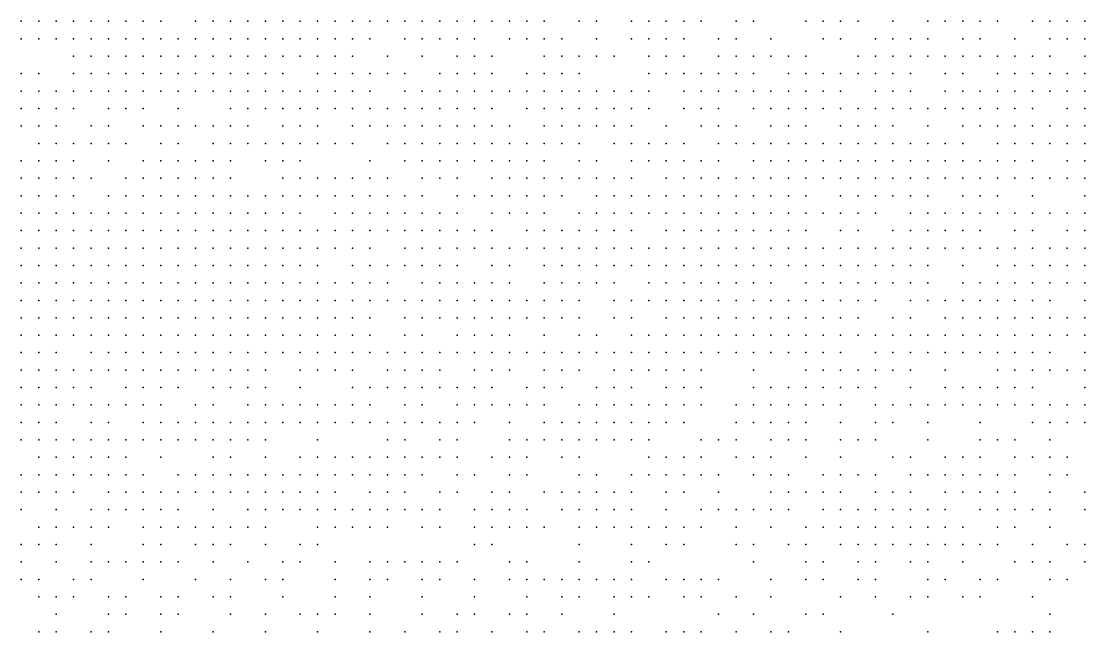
# Model space of a CAD drawing. Extents: x 429 to 793, y 817 to 1241.
# Drawn here: x 656.4 to 700.93, y 1108.61 to 1134.16 of the extents above; entities that cross this region are included whole.
import ezdxf

# ---------------------------------------------------------------- set-up
doc = ezdxf.new("R2010")
doc.units = 0

msp = doc.modelspace()

# ---------------------------------------------------------------- linework, layer by layer
for p in [(656.4, 1134.16, 249.693), (657.13, 1134.16, 249.468), (657.86, 1134.16, 249.151), (658.59, 1134.16, 249.018), (659.32, 1134.16, 248.885), (660.05, 1134.16, 248.654), (660.78, 1134.16, 248.618), (661.51, 1134.16, 248.387), (662.24, 1134.16, 248.12), (663.7, 1134.16, 247.855), (664.43, 1134.16, 247.59), (665.16, 1134.16, 247.325), (665.89, 1134.16, 247.235), (666.62, 1134.16, 246.95), (667.35, 1134.16, 246.665), (668.08, 1134.16, 246.488), (668.81, 1134.16, 246.32), (669.54, 1134.16, 245.948), (670.27, 1134.16, 245.775), (671, 1134.16, 245.553), (671.73, 1134.16, 245.23), (672.46, 1134.16, 245.048), (673.19, 1134.16, 244.865), (673.92, 1134.16, 244.457), (674.65, 1134.16, 244.32), (675.38, 1134.16, 244.07), (676.11, 1134.16, 243.82), (676.84, 1134.16, 243.69), (677.57, 1134.16, 243.46), (678.3, 1134.16, 243.23), (679.76, 1134.16, 242.515), (680.49, 1134.16, 242.253), (681.95, 1134.16, 241.99), (682.68, 1134.16, 241.693), (683.41, 1134.16, 241.458), (684.14, 1134.16, 241.052), (684.87, 1134.16, 240.52), (686.33, 1134.16, 240.027), (687.06, 1134.16, 239.64), (689.25, 1134.16, 238.873), (689.98, 1134.16, 238.581), (690.71, 1134.16, 238.289), (691.44, 1134.16, 238.042), (692.9, 1134.16, 237.387), (694.36, 1134.16, 236.475), (695.09, 1134.16, 236.117), (695.82, 1134.16, 235.76), (696.55, 1134.16, 235.333), (697.28, 1134.16, 235.372), (698.74, 1134.16, 234.278), (699.47, 1134.16, 233.943), (700.2, 1134.16, 233.586), (700.93, 1134.16, 233.095), (656.4, 1133.43, 249.447), (657.13, 1133.43, 249.222), (657.86, 1133.43, 248.997), (658.59, 1133.43, 248.823), (659.32, 1133.43, 248.69), (660.05, 1133.43, 248.459), (660.78, 1133.43, 248.423), (661.51, 1133.43, 248.192), (662.24, 1133.43, 247.905), (662.97, 1133.43, 247.722), (663.7, 1133.43, 247.557), (664.43, 1133.43, 247.391), (665.16, 1133.43, 247.226), (665.89, 1133.43, 247.06), (666.62, 1133.43, 246.775), (667.35, 1133.43, 246.49), (668.08, 1133.43, 246.288), (668.81, 1133.43, 246.12), (669.54, 1133.43, 245.747), (670.27, 1133.43, 245.575), (671, 1133.43, 245.402), (672.46, 1133.43, 244.913), (673.19, 1133.43, 244.595), (673.92, 1133.43, 244.277), (674.65, 1133.43, 244.14), (675.38, 1133.43, 243.89), (676.84, 1133.43, 243.5), (677.57, 1133.43, 243.27), (678.3, 1133.43, 243.04), (679.03, 1133.43, 242.777), (680.49, 1133.43, 241.956), (681.95, 1133.43, 241.703), (682.68, 1133.43, 241.411), (683.41, 1133.43, 241.178), (684.14, 1133.43, 240.646), (685.6, 1133.43, 240.133), (686.33, 1133.43, 239.747), (687.79, 1133.43, 239.201), (689.98, 1133.43, 238.066), (690.71, 1133.43, 237.774), (692.17, 1133.43, 237.19), (692.9, 1133.43, 236.702), (693.63, 1133.43, 236.833), (694.36, 1133.43, 236.063), (695.82, 1133.43, 235.423), (696.55, 1133.43, 234.997), (698.01, 1133.43, 234.012), (699.47, 1133.43, 233.677), (700.2, 1133.43, 233.319), (700.93, 1133.43, 232.962), (658.59, 1132.7, 248.628), (659.32, 1132.7, 248.495), (660.05, 1132.7, 248.264), (660.78, 1132.7, 248.228), (661.51, 1132.7, 247.95), (662.24, 1132.7, 247.69), (662.97, 1132.7, 247.408), (663.7, 1132.7, 247.324), (664.43, 1132.7, 247.159), (665.16, 1132.7, 246.993), (665.89, 1132.7, 246.827), (666.62, 1132.7, 246.542), (667.35, 1132.7, 246.258), (668.08, 1132.7, 245.973), (668.81, 1132.7, 245.92), (669.54, 1132.7, 245.63), (670.27, 1132.7, 245.34), (671.73, 1132.7, 244.995), (673.19, 1132.7, 244.36), (674.65, 1132.7, 243.96), (675.38, 1132.7, 243.73), (676.11, 1132.7, 243.35), (678.3, 1132.7, 242.74), (679.03, 1132.7, 242.39), (679.76, 1132.7, 242.065), (680.49, 1132.7, 241.669), (681.22, 1132.7, 241.417), (682.68, 1132.7, 241.124), (683.41, 1132.7, 240.832), (684.14, 1132.7, 240.366), (685.6, 1132.7, 239.853), (686.33, 1132.7, 239.633), (687.06, 1132.7, 239.305), (687.79, 1132.7, 238.977), (688.52, 1132.7, 238.65), (689.25, 1132.7, 238.358), (691.44, 1132.7, 237.136), (692.17, 1132.7, 236.803), (692.9, 1132.7, 236.483), (693.63, 1132.7, 236.214), (694.36, 1132.7, 235.726), (695.09, 1132.7, 235.575), (695.82, 1132.7, 235.087), (696.55, 1132.7, 234.57), (697.28, 1132.7, 234.347), (698.01, 1132.7, 233.745), (698.74, 1132.7, 233.41), (699.47, 1132.7, 233.052), (700.93, 1132.7, 232.695), (656.4, 1131.97, 248.975), (657.13, 1131.97, 248.75), (658.59, 1131.97, 248.525), (659.32, 1131.97, 248.3), (660.05, 1131.97, 248.04), (660.78, 1131.97, 247.78), (661.51, 1131.97, 247.735), (662.24, 1131.97, 247.475), (662.97, 1131.97, 247.193), (663.7, 1131.97, 246.91), (664.43, 1131.97, 246.926), (665.16, 1131.97, 246.595), (665.89, 1131.97, 246.31), (666.62, 1131.97, 246.025), (667.35, 1131.97, 245.909), (668.81, 1131.97, 245.667), (669.54, 1131.97, 245.407), (670.27, 1131.97, 245.16), (671, 1131.97, 245.05), (671.73, 1131.97, 244.76), (672.46, 1131.97, 244.56), (673.92, 1131.97, 243.933), (674.65, 1131.97, 243.693), (675.38, 1131.97, 243.438), (676.11, 1131.97, 243.05), (677.57, 1131.97, 242.895), (678.3, 1131.97, 242.44), (679.03, 1131.97, 242.09), (679.76, 1131.97, 241.922), (682.68, 1131.97, 240.838), (683.41, 1131.97, 240.545), (684.14, 1131.97, 240.253), (684.87, 1131.97, 239.96), (685.6, 1131.97, 239.44), (686.33, 1131.97, 239.35), (687.06, 1131.97, 238.83), (688.52, 1131.97, 238.22), (689.25, 1131.97, 237.762), (689.98, 1131.97, 237.733), (690.71, 1131.97, 237.275), (691.44, 1131.97, 236.749), (692.17, 1131.97, 236.417), (692.9, 1131.97, 236.097), (693.63, 1131.97, 235.777), (695.09, 1131.97, 235.238), (695.82, 1131.97, 234.66), (697.28, 1131.97, 234.08), (698.01, 1131.97, 233.538), (698.74, 1131.97, 233.06), (699.47, 1131.97, 232.997), (700.2, 1131.97, 232.583), (700.93, 1131.97, 232.007), (656.4, 1131.24, 248.661), (657.13, 1131.24, 248.635), (657.86, 1131.24, 248.352), (658.59, 1131.24, 248.027), (659.32, 1131.24, 247.938), (660.05, 1131.24, 247.833), (660.78, 1131.24, 247.471), (661.51, 1131.24, 247.52), (662.24, 1131.24, 247.26), (662.97, 1131.24, 246.977), (663.7, 1131.24, 246.695), (664.43, 1131.24, 246.528), (665.16, 1131.24, 246.363), (665.89, 1131.24, 246.077), (666.62, 1131.24, 245.898), (667.35, 1131.24, 245.656), (668.08, 1131.24, 245.413), (668.81, 1131.24, 245.153), (669.54, 1131.24, 244.893), (670.27, 1131.24, 244.84), (671, 1131.24, 244.44), (672.46, 1131.24, 244.056), (673.19, 1131.24, 243.907), (673.92, 1131.24, 243.667), (674.65, 1131.24, 243.427), (675.38, 1131.24, 243.172), (676.11, 1131.24, 242.917), (676.84, 1131.24, 242.595), (677.57, 1131.24, 242.14), (678.3, 1131.24, 242.115), (679.03, 1131.24, 241.887), (679.76, 1131.24, 241.635), (680.49, 1131.24, 241.383), (681.22, 1131.24, 241.13), (681.95, 1131.24, 240.708), (682.68, 1131.24, 240.287), (684.14, 1131.24, 239.799), (684.87, 1131.24, 239.507), (685.6, 1131.24, 239.197), (686.33, 1131.24, 238.92), (687.06, 1131.24, 238.4), (687.79, 1131.24, 238.31), (688.52, 1131.24, 237.79), (689.25, 1131.24, 237.332), (689.98, 1131.24, 237.303), (690.71, 1131.24, 236.362), (692.17, 1131.24, 236.03), (692.9, 1131.24, 235.71), (693.63, 1131.24, 235.39), (695.09, 1131.24, 234.343), (695.82, 1131.24, 234.272), (696.55, 1131.24, 233.794), (697.28, 1131.24, 233.666), (698.01, 1131.24, 233.188), (698.74, 1131.24, 232.71), (699.47, 1131.24, 232.647), (700.2, 1131.24, 232.033), (700.93, 1131.24, 231.733), (656.4, 1130.51, 248.404), (657.13, 1130.51, 248.378), (657.86, 1130.51, 247.991), (658.59, 1130.51, 247.753), (660.05, 1130.51, 247.576), (660.78, 1130.51, 247.109), (661.51, 1130.51, 247.003), (662.97, 1130.51, 246.603), (665.16, 1130.51, 246.13), (665.89, 1130.51, 245.888), (666.62, 1130.51, 245.645), (667.35, 1130.51, 245.402), (668.08, 1130.51, 245.16), (668.81, 1130.51, 244.9), (669.54, 1130.51, 244.64), (670.27, 1130.51, 244.38), (671, 1130.51, 244.48), (671.73, 1130.51, 244.088), (672.46, 1130.51, 243.659), (673.19, 1130.51, 243.64), (673.92, 1130.51, 243.4), (674.65, 1130.51, 243.16), (675.38, 1130.51, 242.905), (676.11, 1130.51, 242.65), (677.57, 1130.51, 241.727), (678.3, 1130.51, 241.666), (679.03, 1130.51, 241.192), (679.76, 1130.51, 241.171), (680.49, 1130.51, 240.697), (681.22, 1130.51, 240.677), (681.95, 1130.51, 240.255), (682.68, 1130.51, 239.865), (684.14, 1130.51, 239.346), (684.87, 1130.51, 239.053), (685.6, 1130.51, 238.743), (687.06, 1130.51, 237.67), (687.79, 1130.51, 237.88), (688.52, 1130.51, 237.36), (689.25, 1130.51, 237.027), (689.98, 1130.51, 236.695), (690.71, 1130.51, 236.112), (691.44, 1130.51, 235.57), (692.17, 1130.51, 235.587), (692.9, 1130.51, 235.143), (693.63, 1130.51, 234.7), (694.36, 1130.51, 234.623), (695.09, 1130.51, 233.937), (695.82, 1130.51, 233.644), (696.55, 1130.51, 233.352), (697.28, 1130.51, 233.316), (698.01, 1130.51, 232.838), (698.74, 1130.51, 232.297), (700.2, 1130.51, 231.76), (700.93, 1130.51, 231.46), (656.4, 1129.78, 248.192), (657.13, 1129.78, 247.955), (657.86, 1129.78, 247.717), (659.32, 1129.78, 247.423), (660.05, 1129.78, 247.214), (661.51, 1129.78, 246.747), (662.24, 1129.78, 246.675), (662.97, 1129.78, 246.346), (663.7, 1129.78, 246.274), (664.43, 1129.78, 245.785), (665.16, 1129.78, 245.497), (665.89, 1129.78, 245.67), (667.35, 1129.78, 245.04), (668.08, 1129.78, 244.87), (668.81, 1129.78, 244.512), (670.27, 1129.78, 244.075), (671, 1129.78, 243.77), (671.73, 1129.78, 243.698), (672.46, 1129.78, 243.276), (673.19, 1129.78, 243.237), (673.92, 1129.78, 242.815), (674.65, 1129.78, 242.777), (675.38, 1129.78, 242.445), (676.11, 1129.78, 242.088), (676.84, 1129.78, 242.004), (678.3, 1129.78, 241.031), (679.03, 1129.78, 240.748), (679.76, 1129.78, 240.718), (680.49, 1129.78, 240.244), (681.22, 1129.78, 240.223), (681.95, 1129.78, 239.802), (683.41, 1129.78, 238.893), (684.87, 1129.78, 238.6), (685.6, 1129.78, 238.29), (686.33, 1129.78, 237.98), (687.79, 1129.78, 236.85), (688.52, 1129.78, 236.818), (689.25, 1129.78, 236.276), (690.71, 1129.78, 235.652), (691.44, 1129.78, 235.11), (692.17, 1129.78, 235.127), (692.9, 1129.78, 234.683), (694.36, 1129.78, 234.217), (695.82, 1129.78, 233.237), (696.55, 1129.78, 232.945), (697.28, 1129.78, 232.652), (698.01, 1129.78, 232.36), (698.74, 1129.78, 231.747), (699.47, 1129.78, 231.552), (700.2, 1129.78, 230.939), (700.93, 1129.78, 230.743), (657.13, 1129.05, 247.588), (657.86, 1129.05, 247.534), (658.59, 1129.05, 247.48), (659.32, 1129.05, 247.15), (660.05, 1129.05, 246.82), (660.78, 1129.05, 246.852), (662.24, 1129.05, 246.418), (662.97, 1129.05, 245.962), (664.43, 1129.05, 245.613), (665.16, 1129.05, 245.325), (665.89, 1129.05, 245.037), (666.62, 1129.05, 244.75), (667.35, 1129.05, 244.58), (668.08, 1129.05, 244.546), (668.81, 1129.05, 244.222), (669.54, 1129.05, 244.188), (670.27, 1129.05, 243.725), (671.73, 1129.05, 243.155), (672.46, 1129.05, 242.89), (673.19, 1129.05, 242.854), (673.92, 1129.05, 242.393), (674.65, 1129.05, 242.036), (675.38, 1129.05, 242.062), (676.11, 1129.05, 241.868), (676.84, 1129.05, 241.591), (677.57, 1129.05, 241.313), (678.3, 1129.05, 240.617), (679.03, 1129.05, 240.335), (679.76, 1129.05, 240.052), (681.22, 1129.05, 239.77), (681.95, 1129.05, 239.478), (682.68, 1129.05, 239.193), (683.41, 1129.05, 238.617), (684.14, 1129.05, 238.057), (685.6, 1129.05, 237.643), (686.33, 1129.05, 237.165), (687.06, 1129.05, 237.135), (687.79, 1129.05, 236.34), (688.52, 1129.05, 236.045), (689.25, 1129.05, 235.75), (689.98, 1129.05, 235.734), (690.71, 1129.05, 235.192), (691.44, 1129.05, 234.65), (692.17, 1129.05, 234.667), (692.9, 1129.05, 234.09), (693.63, 1129.05, 233.81), (694.36, 1129.05, 233.53), (695.09, 1129.05, 233.083), (695.82, 1129.05, 232.637), (697.28, 1129.05, 232.162), (698.01, 1129.05, 231.453), (698.74, 1129.05, 231.181), (699.47, 1129.05, 230.908), (700.2, 1129.05, 230.522), (700.93, 1129.05, 230.327), (656.4, 1128.32, 247.642), (657.13, 1128.32, 247.248), (657.86, 1128.32, 247.194), (658.59, 1128.32, 247.14), (660.05, 1128.32, 246.815), (661.51, 1128.32, 246.228), (662.24, 1128.32, 246.14), (662.97, 1128.32, 245.79), (663.7, 1128.32, 245.44), (664.43, 1128.32, 245.152), (665.16, 1128.32, 244.865), (666.62, 1128.32, 244.577), (667.35, 1128.32, 244.29), (668.08, 1128.32, 244.256), (671, 1128.32, 243.42), (672.46, 1128.32, 242.54), (673.19, 1128.32, 242.432), (673.92, 1128.32, 242.01), (674.65, 1128.32, 241.732), (675.38, 1128.32, 241.469), (676.11, 1128.32, 241.177), (676.84, 1128.32, 240.927), (677.57, 1128.32, 240.9), (678.3, 1128.32, 240.037), (679.76, 1128.32, 239.56), (680.49, 1128.32, 239.26), (681.95, 1128.32, 238.943), (682.68, 1128.32, 238.09), (683.41, 1128.32, 238.073), (684.14, 1128.32, 237.513), (684.87, 1128.32, 237.578), (685.6, 1128.32, 237.1), (687.06, 1128.32, 236.625), (687.79, 1128.32, 235.83), (688.52, 1128.32, 235.535), (689.25, 1128.32, 235.24), (689.98, 1128.32, 234.945), (690.71, 1128.32, 234.12), (691.44, 1128.32, 234.124), (692.17, 1128.32, 233.598), (692.9, 1128.32, 233.575), (693.63, 1128.32, 233.049), (694.36, 1128.32, 232.523), (695.09, 1128.32, 232.58), (695.82, 1128.32, 231.963), (696.55, 1128.32, 231.708), (697.28, 1128.32, 231), (698.01, 1128.32, 230.728), (698.74, 1128.32, 230.455), (700.2, 1128.32, 230.182), (700.93, 1128.32, 229.231), (656.4, 1127.59, 247.293), (657.13, 1127.59, 246.854), (657.86, 1127.59, 246.8), (658.59, 1127.59, 246.467), (659.32, 1127.59, 246.475), (660.78, 1127.59, 246.163), (661.51, 1127.59, 245.993), (662.24, 1127.59, 245.73), (662.97, 1127.59, 245.467), (663.7, 1127.59, 244.935), (664.43, 1127.59, 245.17), (665.16, 1127.59, 244.63), (667.35, 1127.59, 243.782), (668.08, 1127.59, 243.985), (668.81, 1127.59, 243.714), (669.54, 1127.59, 243.375), (670.27, 1127.59, 243.07), (671, 1127.59, 242.682), (671.73, 1127.59, 242.805), (673.19, 1127.59, 241.831), (673.92, 1127.59, 241.553), (674.65, 1127.59, 241.496), (676.11, 1127.59, 240.955), (676.84, 1127.59, 240.413), (677.57, 1127.59, 239.982), (678.3, 1127.59, 239.35), (679.03, 1127.59, 239.605), (679.76, 1127.59, 239.05), (680.49, 1127.59, 238.75), (681.22, 1127.59, 238.432), (681.95, 1127.59, 238.115), (683.41, 1127.59, 237.53), (684.14, 1127.59, 236.97), (684.87, 1127.59, 237.035), (685.6, 1127.59, 236.402), (686.33, 1127.59, 236.115), (687.06, 1127.59, 235.27), (687.79, 1127.59, 235.353), (688.52, 1127.59, 234.877), (689.25, 1127.59, 234.4), (689.98, 1127.59, 234.392), (690.71, 1127.59, 233.59), (691.44, 1127.59, 233.33), (692.17, 1127.59, 233.07), (692.9, 1127.59, 232.28), (693.63, 1127.59, 232.546), (694.36, 1127.59, 232.077), (695.09, 1127.59, 231.765), (695.82, 1127.59, 231.51), (696.55, 1127.59, 231.134), (697.28, 1127.59, 230.517), (698.01, 1127.59, 229.694), (698.74, 1127.59, 230.177), (699.47, 1127.59, 229.711), (700.2, 1127.59, 229.037), (700.93, 1127.59, 228.794), (656.4, 1126.86, 246.99), (657.13, 1126.86, 246.725), (657.86, 1126.86, 246.46), (658.59, 1126.86, 246.143), (660.05, 1126.86, 246.153), (660.78, 1126.86, 245.5), (661.51, 1126.86, 245.495), (662.24, 1126.86, 245.232), (662.97, 1126.86, 244.97), (663.7, 1126.86, 244.7), (664.43, 1126.86, 244.665), (665.16, 1126.86, 244.36), (665.89, 1126.86, 244.184), (666.62, 1126.86, 243.92), (667.35, 1126.86, 243.634), (668.08, 1126.86, 243.274), (668.81, 1126.86, 242.766), (669.54, 1126.86, 242.698), (670.27, 1126.86, 242.63), (671, 1126.86, 242.242), (671.73, 1126.86, 241.854), (672.46, 1126.86, 241.906), (673.19, 1126.86, 241.097), (674.65, 1126.86, 240.797), (675.38, 1126.86, 240.497), (676.11, 1126.86, 239.954), (676.84, 1126.86, 239.927), (677.57, 1126.86, 239.495), (678.3, 1126.86, 239.55), (679.03, 1126.86, 238.54), (680.49, 1126.86, 238.24), (681.22, 1126.86, 237.923), (681.95, 1126.86, 237.605), (682.68, 1126.86, 237.288), (683.41, 1126.86, 236.393), (684.14, 1126.86, 236.406), (684.87, 1126.86, 236.121), (685.6, 1126.86, 235.838), (686.33, 1126.86, 235.274), (687.06, 1126.86, 234.71), (687.79, 1126.86, 234.793), (688.52, 1126.86, 234.317), (689.25, 1126.86, 233.332), (690.71, 1126.86, 233.06), (691.44, 1126.86, 232.8), (692.17, 1126.86, 232.54), (692.9, 1126.86, 231.729), (693.63, 1126.86, 231.497), (694.36, 1126.86, 231.402), (695.82, 1126.86, 230.651), (696.55, 1126.86, 230.033), (697.28, 1126.86, 229.622), (698.74, 1126.86, 229.512), (700.93, 1126.86, 228.358), (656.4, 1126.13, 246.505), (657.13, 1126.13, 246.482), (657.86, 1126.13, 246.097), (658.59, 1126.13, 245.98), (659.32, 1126.13, 245.827), (660.05, 1126.13, 245.51), (660.78, 1126.13, 245.173), (661.51, 1126.13, 244.837), (662.24, 1126.13, 244.997), (662.97, 1126.13, 244.465), (663.7, 1126.13, 244.43), (664.43, 1126.13, 244.342), (665.16, 1126.13, 244.078), (665.89, 1126.13, 243.814), (666.62, 1126.13, 243.55), (667.35, 1126.13, 243.264), (668.08, 1126.13, 242.978), (669.54, 1126.13, 242.258), (670.27, 1126.13, 242.19), (671, 1126.13, 241.802), (671.73, 1126.13, 241.652), (672.46, 1126.13, 240.917), (673.19, 1126.13, 240.64), (673.92, 1126.13, 240.34), (674.65, 1126.13, 240.04), (676.11, 1126.13, 239.74), (676.84, 1126.13, 239.44), (677.57, 1126.13, 239.14), (678.3, 1126.13, 238.842), (679.76, 1126.13, 238.244), (680.49, 1126.13, 237.143), (681.22, 1126.13, 237.227), (681.95, 1126.13, 236.72), (682.68, 1126.13, 236.124), (683.41, 1126.13, 235.817), (684.14, 1126.13, 235.544), (684.87, 1126.13, 235.272), (685.6, 1126.13, 234.422), (686.33, 1126.13, 234.714), (687.06, 1126.13, 234.15), (687.79, 1126.13, 234.233), (688.52, 1126.13, 233.605), (689.25, 1126.13, 233.054), (689.98, 1126.13, 232.5), (690.71, 1126.13, 232.047), (691.44, 1126.13, 232.153), (692.17, 1126.13, 231.206), (693.63, 1126.13, 230.973), (694.36, 1126.13, 230.748), (695.09, 1126.13, 230), (695.82, 1126.13, 229.775), (696.55, 1126.13, 229.55), (697.28, 1126.13, 229.312), (698.01, 1126.13, 228.842), (698.74, 1126.13, 228.254), (699.47, 1126.13, 228.133), (700.2, 1126.13, 227.753), (700.93, 1126.13, 227.372), (656.4, 1125.4, 246.323), (657.13, 1125.4, 246.028), (657.86, 1125.4, 245.733), (658.59, 1125.4, 245.643), (659.32, 1125.4, 245.49), (660.05, 1125.4, 245.01), (660.78, 1125.4, 244.755), (661.51, 1125.4, 244.378), (662.24, 1125.4, 244.5), (662.97, 1125.4, 244.236), (663.7, 1125.4, 243.972), (664.43, 1125.4, 243.84), (665.16, 1125.4, 243.444), (665.89, 1125.4, 243.18), (666.62, 1125.4, 242.894), (667.35, 1125.4, 242.608), (668.08, 1125.4, 242.322), (668.81, 1125.4, 241.666), (669.54, 1125.4, 241.75), (670.27, 1125.4, 241.18), (671, 1125.4, 241.473), (671.73, 1125.4, 241.195), (672.46, 1125.4, 240.63), (673.19, 1125.4, 240.06), (673.92, 1125.4, 240.168), (674.65, 1125.4, 239.696), (675.38, 1125.4, 239.159), (676.11, 1125.4, 238.857), (677.57, 1125.4, 238.552), (678.3, 1125.4, 237.658), (679.03, 1125.4, 237.654), (679.76, 1125.4, 237.06), (680.49, 1125.4, 236.553), (681.22, 1125.4, 236.637), (681.95, 1125.4, 235.548), (683.41, 1125.4, 235.24), (684.14, 1125.4, 234.967), (684.87, 1125.4, 234.695), (685.6, 1125.4, 233.815), (686.33, 1125.4, 233.56), (687.06, 1125.4, 233.31), (687.79, 1125.4, 233.042), (688.52, 1125.4, 232.488), (689.25, 1125.4, 232.494), (690.71, 1125.4, 231.593), (691.44, 1125.4, 230.915), (692.9, 1125.4, 230.45), (693.63, 1125.4, 230.225), (694.36, 1125.4, 229.655), (695.09, 1125.4, 229.258), (695.82, 1125.4, 228.537), (696.55, 1125.4, 229.043), (698.01, 1125.4, 228.122), (698.74, 1125.4, 227.787), (700.2, 1125.4, 227.286), (700.93, 1125.4, 226.775), (656.4, 1124.67, 245.96), (657.13, 1124.67, 245.665), (657.86, 1124.67, 245.37), (658.59, 1124.67, 245.28), (659.32, 1124.67, 244.99), (660.05, 1124.67, 244.51), (660.78, 1124.67, 244.633), (661.51, 1124.67, 244.01), (662.24, 1124.67, 244.01), (662.97, 1124.67, 243.708), (663.7, 1124.67, 243.378), (664.43, 1124.67, 242.849), (665.16, 1124.67, 242.783), (665.89, 1124.67, 242.717), (666.62, 1124.67, 242.339), (667.35, 1124.67, 241.96), (668.08, 1124.67, 241.582), (668.81, 1124.67, 241.645), (669.54, 1124.67, 241.333), (670.27, 1124.67, 240.62), (671, 1124.67, 240.61), (672.46, 1124.67, 240.05), (673.19, 1124.67, 239.588), (673.92, 1124.67, 239.116), (674.65, 1124.67, 238.878), (675.38, 1124.67, 238.576), (676.11, 1124.67, 238.273), (676.84, 1124.67, 237.968), (677.57, 1124.67, 237.08), (678.3, 1124.67, 236.775), (679.03, 1124.67, 237.064), (679.76, 1124.67, 236.47), (680.49, 1124.67, 236.163), (681.22, 1124.67, 235.855), (681.95, 1124.67, 235.241), (682.68, 1124.67, 234.627), (683.41, 1124.67, 234.138), (684.14, 1124.67, 234.263), (684.87, 1124.67, 233.775), (685.6, 1124.67, 233.225), (686.33, 1124.67, 232.97), (687.06, 1124.67, 232.72), (687.79, 1124.67, 231.88), (688.52, 1124.67, 231.63), (689.25, 1124.67, 231.38), (689.98, 1124.67, 230.74), (690.71, 1124.67, 230.1), (691.44, 1124.67, 230.643), (692.17, 1124.67, 230.003), (692.9, 1124.67, 229.363), (693.63, 1124.67, 229.509), (694.36, 1124.67, 229.112), (695.09, 1124.67, 228.227), (695.82, 1124.67, 228.03), (696.55, 1124.67, 227.822), (697.28, 1124.67, 227.615), (698.01, 1124.67, 226.908), (698.74, 1124.67, 226.73), (699.47, 1124.67, 226.083), (700.2, 1124.67, 226.553), (700.93, 1124.67, 226.14), (656.4, 1123.94, 245.503), (657.13, 1123.94, 245.013), (657.86, 1123.94, 244.924), (658.59, 1123.94, 244.917), (659.32, 1123.94, 244.5), (660.05, 1123.94, 244.01), (660.78, 1123.94, 244.132), (661.51, 1123.94, 243.52), (662.24, 1123.94, 243.52), (662.97, 1123.94, 243.217), (663.7, 1123.94, 242.915), (664.43, 1123.94, 242.387), (665.16, 1123.94, 242.321), (665.89, 1123.94, 242.255), (666.62, 1123.94, 241.877), (667.35, 1123.94, 241.54), (668.08, 1123.94, 240.81), (668.81, 1123.94, 240.497), (670.27, 1123.94, 240.202), (671, 1123.94, 239.908), (671.73, 1123.94, 239.612), (672.46, 1123.94, 238.9), (673.19, 1123.94, 239.008), (673.92, 1123.94, 238.295), (674.65, 1123.94, 237.992), (676.11, 1123.94, 237.69), (676.84, 1123.94, 237.385), (678.3, 1123.94, 236.153), (679.03, 1123.94, 235.853), (679.76, 1123.94, 235.548), (680.49, 1123.94, 235.242), (681.22, 1123.94, 234.628), (681.95, 1123.94, 234.627), (682.68, 1123.94, 234.013), (683.41, 1123.94, 233.525), (684.14, 1123.94, 233.65), (684.87, 1123.94, 232.635), (685.6, 1123.94, 232.38), (686.33, 1123.94, 231.9), (687.06, 1123.94, 231.42), (687.79, 1123.94, 230.423), (688.52, 1123.94, 231.013), (689.25, 1123.94, 230.2), (689.98, 1123.94, 230.003), (690.71, 1123.94, 229.805), (691.44, 1123.94, 229.46), (692.17, 1123.94, 228.82), (692.9, 1123.94, 228.622), (693.63, 1123.94, 228.17), (694.36, 1123.94, 227.59), (695.82, 1123.94, 227.52), (697.28, 1123.94, 226.615), (698.01, 1123.94, 226.438), (698.74, 1123.94, 225.79), (699.47, 1123.94, 225.613), (700.2, 1123.94, 225.435), (700.93, 1123.94, 225.257), (656.4, 1123.21, 245.08), (657.13, 1123.21, 244.523), (657.86, 1123.21, 244.501), (658.59, 1123.21, 244.055), (659.32, 1123.21, 244.033), (660.05, 1123.21, 243.398), (660.78, 1123.21, 243.52), (661.51, 1123.21, 243.03), (662.24, 1123.21, 243.03), (662.97, 1123.21, 242.728), (663.7, 1123.21, 241.935), (664.43, 1123.21, 241.632), (665.16, 1123.21, 241.858), (665.89, 1123.21, 241.33), (666.62, 1123.21, 241.414), (667.35, 1123.21, 240.705), (668.08, 1123.21, 240.393), (668.81, 1123.21, 240.08), (669.54, 1123.21, 239.785), (670.27, 1123.21, 239.378), (671, 1123.21, 239.49), (671.73, 1123.21, 239.195), (673.19, 1123.21, 238.284), (673.92, 1123.21, 237.675), (674.65, 1123.21, 237.059), (675.38, 1123.21, 237.067), (676.11, 1123.21, 236.552), (676.84, 1123.21, 236.145), (678.3, 1123.21, 235.537), (679.03, 1123.21, 235.237), (679.76, 1123.21, 234.932), (680.49, 1123.21, 234.01), (681.22, 1123.21, 233.705), (682.68, 1123.21, 233.4), (683.41, 1123.21, 232.24), (684.14, 1123.21, 232.287), (684.87, 1123.21, 231.707), (685.6, 1123.21, 231.127), (686.33, 1123.21, 231.273), (687.06, 1123.21, 230.645), (687.79, 1123.21, 229.833), (689.25, 1123.21, 229.213), (689.98, 1123.21, 229.413), (690.71, 1123.21, 228.42), (691.44, 1123.21, 228.432), (692.17, 1123.21, 228.267), (692.9, 1123.21, 227.548), (693.63, 1123.21, 227.66), (694.36, 1123.21, 227.08), (695.82, 1123.21, 226.322), (696.55, 1123.21, 226.145), (697.28, 1123.21, 225.492), (698.01, 1123.21, 225.872), (698.74, 1123.21, 225.102), (699.47, 1123.21, 225.173), (700.2, 1123.21, 224.514), (700.93, 1123.21, 224.347), (656.4, 1122.48, 244.435), (657.13, 1122.48, 244.1), (657.86, 1122.48, 244.078), (658.59, 1122.48, 243.768), (659.32, 1122.48, 243.316), (660.05, 1122.48, 243.437), (660.78, 1122.48, 242.949), (661.51, 1122.48, 242.663), (662.24, 1122.48, 242.54), (662.97, 1122.48, 242.188), (663.7, 1122.48, 241.836), (664.43, 1122.48, 241.484), (665.16, 1122.48, 241.132), (665.89, 1122.48, 240.71), (666.62, 1122.48, 240.553), (667.35, 1122.48, 239.932), (668.08, 1122.48, 239.775), (668.81, 1122.48, 239.617), (669.54, 1122.48, 239.267), (670.27, 1122.48, 238.565), (671, 1122.48, 238.677), (671.73, 1122.48, 237.653), (672.46, 1122.48, 237.351), (673.19, 1122.48, 237.048), (673.92, 1122.48, 237.052), (674.65, 1122.48, 236.436), (675.38, 1122.48, 236.443), (676.11, 1122.48, 235.52), (676.84, 1122.48, 235.22), (677.57, 1122.48, 234.92), (678.3, 1122.48, 234.62), (679.03, 1122.48, 234.073), (679.76, 1122.48, 233.527), (681.22, 1122.48, 232.965), (681.95, 1122.48, 232.733), (682.68, 1122.48, 231.842), (683.41, 1122.48, 231.617), (684.14, 1122.48, 230.725), (684.87, 1122.48, 231.08), (685.6, 1122.48, 229.964), (686.33, 1122.48, 230.277), (687.06, 1122.48, 229.489), (687.79, 1122.48, 228.953), (688.52, 1122.48, 229.013), (689.25, 1122.48, 228.617), (689.98, 1122.48, 228.22), (690.71, 1122.48, 227.878), (691.44, 1122.48, 227.16), (692.17, 1122.48, 226.995), (693.63, 1122.48, 226.83), (694.36, 1122.48, 225.733), (695.09, 1122.48, 226.117), (695.82, 1122.48, 225.942), (696.55, 1122.48, 225.575), (697.28, 1122.48, 224.65), (698.01, 1122.48, 225.03), (698.74, 1122.48, 224.427), (699.47, 1122.48, 224.203), (700.93, 1122.48, 223.98), (656.4, 1121.75, 243.938), (657.13, 1121.75, 243.585), (657.86, 1121.75, 243.648), (658.59, 1121.75, 243.195), (659.32, 1121.75, 242.742), (660.05, 1121.75, 242.863), (660.78, 1121.75, 242.175), (661.51, 1121.75, 242.113), (662.24, 1121.75, 241.44), (662.97, 1121.75, 241.638), (663.7, 1121.75, 241.286), (664.43, 1121.75, 240.934), (665.16, 1121.75, 240.315), (665.89, 1121.75, 240.048), (666.62, 1121.75, 239.78), (667.35, 1121.75, 239.47), (668.08, 1121.75, 239.312), (668.81, 1121.75, 238.804), (669.54, 1121.75, 238.453), (670.27, 1121.75, 238.253), (671, 1121.75, 237.953), (672.46, 1121.75, 236.727), (673.19, 1121.75, 236.425), (673.92, 1121.75, 236.122), (674.65, 1121.75, 235.82), (675.38, 1121.75, 235.168), (676.11, 1121.75, 234.516), (676.84, 1121.75, 234.551), (677.57, 1121.75, 233.899), (678.3, 1121.75, 233.933), (679.03, 1121.75, 233.387), (679.76, 1121.75, 232.763), (681.22, 1121.75, 231.4), (681.95, 1121.75, 230.912), (683.41, 1121.75, 230.95), (684.14, 1121.75, 230.058), (684.87, 1121.75, 229.863), (685.6, 1121.75, 229.034), (686.33, 1121.75, 228.842), (687.06, 1121.75, 228.892), (687.79, 1121.75, 228.356), (688.52, 1121.75, 227.368), (689.25, 1121.75, 227.655), (689.98, 1121.75, 227.49), (690.71, 1121.75, 227.038), (691.44, 1121.75, 226.585), (692.9, 1121.75, 226.063), (693.63, 1121.75, 225.898), (695.09, 1121.75, 225.175), (695.82, 1121.75, 225), (696.55, 1121.75, 224.825), (697.28, 1121.75, 224.277), (698.01, 1121.75, 224.114), (698.74, 1121.75, 223.837), (699.47, 1121.75, 223.247), (700.2, 1121.75, 223.613), (700.93, 1121.75, 223.323), (656.4, 1121.02, 243.423), (657.13, 1121.02, 243.07), (657.86, 1121.02, 243.137), (658.59, 1121.02, 242.408), (659.32, 1121.02, 242.349), (660.05, 1121.02, 241.802), (660.78, 1121.02, 241.315), (661.51, 1121.02, 240.952), (662.24, 1121.02, 240.89), (662.97, 1121.02, 240.588), (663.7, 1121.02, 240.736), (664.43, 1121.02, 240.068), (665.16, 1121.02, 239.808), (665.89, 1121.02, 239.54), (666.62, 1121.02, 238.765), (667.35, 1121.02, 238.497), (668.08, 1121.02, 238.23), (668.81, 1121.02, 237.93), (669.54, 1121.02, 237.63), (670.27, 1121.02, 237.31), (671, 1121.02, 237.17), (672.46, 1121.02, 236.293), (673.19, 1121.02, 235.925), (674.65, 1121.02, 234.775), (675.38, 1121.02, 234.541), (676.11, 1121.02, 233.551), (676.84, 1121.02, 233.864), (678.3, 1121.02, 232.7), (679.76, 1121.02, 231.323), (680.49, 1121.02, 231.361), (681.95, 1121.02, 230.235), (682.68, 1121.02, 229.935), (683.41, 1121.02, 229.422), (684.14, 1121.02, 228.59), (684.87, 1121.02, 228.106), (685.6, 1121.02, 228.398), (686.33, 1121.02, 228.205), (687.06, 1121.02, 227.455), (687.79, 1121.02, 227.255), (688.52, 1121.02, 227.085), (689.25, 1121.02, 226.35), (689.98, 1121.02, 226.462), (690.71, 1121.02, 226.01), (691.44, 1121.02, 225.845), (692.17, 1121.02, 225.485), (692.9, 1121.02, 225.027), (693.63, 1121.02, 224.96), (694.36, 1121.02, 224.664), (695.09, 1121.02, 224.228), (695.82, 1121.02, 224.066), (696.55, 1121.02, 223.903), (697.28, 1121.02, 223.741), (698.01, 1121.02, 223.578), (698.74, 1121.02, 223.47), (699.47, 1121.02, 222.88), (700.2, 1121.02, 222.956), (700.93, 1121.02, 222.545), (656.4, 1120.29, 243.019), (657.13, 1120.29, 242.622), (657.86, 1120.29, 242.288), (659.32, 1120.29, 241.785), (660.05, 1120.29, 241.045), (660.78, 1120.29, 240.81), (661.51, 1120.29, 240.827), (662.24, 1120.29, 240.34), (662.97, 1120.29, 240.08), (663.7, 1120.29, 239.82), (664.43, 1120.29, 239.56), (665.16, 1120.29, 239.3), (665.89, 1120.29, 238.898), (666.62, 1120.29, 238.094), (667.35, 1120.29, 237.76), (668.08, 1120.29, 236.96), (668.81, 1120.29, 236.95), (669.54, 1120.29, 236.81), (670.27, 1120.29, 236.17), (671, 1120.29, 236.03), (671.73, 1120.29, 235.293), (672.46, 1120.29, 234.902), (673.19, 1120.29, 234.577), (673.92, 1120.29, 234.253), (674.65, 1120.29, 233.496), (675.38, 1120.29, 233.262), (676.11, 1120.29, 233.028), (676.84, 1120.29, 232.087), (677.57, 1120.29, 231.863), (678.3, 1120.29, 231.643), (679.03, 1120.29, 231.284), (679.76, 1120.29, 230.646), (680.49, 1120.29, 229.37), (681.22, 1120.29, 230.047), (681.95, 1120.29, 229.175), (682.68, 1120.29, 228.98), (683.41, 1120.29, 228.51), (684.14, 1120.29, 228.04), (684.87, 1120.29, 227.556), (685.6, 1120.29, 227.622), (686.33, 1120.29, 226.89), (687.06, 1120.29, 226.69), (687.79, 1120.29, 226.212), (688.52, 1120.29, 225.78), (689.25, 1120.29, 225.607), (689.98, 1120.29, 225.435), (690.71, 1120.29, 225.265), (692.17, 1120.29, 224.637), (692.9, 1120.29, 224.18), (693.63, 1120.29, 224.274), (694.36, 1120.29, 223.963), (695.09, 1120.29, 223.747), (695.82, 1120.29, 223.53), (696.55, 1120.29, 223.367), (697.28, 1120.29, 222.977), (698.01, 1120.29, 222.679), (698.74, 1120.29, 222.527), (699.47, 1120.29, 222.323), (700.93, 1120.29, 222.1), (656.4, 1119.56, 241.96), (657.13, 1119.56, 241.733), (657.86, 1119.56, 241.62), (658.59, 1119.56, 241.507), (659.32, 1119.56, 241.28), (660.05, 1119.56, 240.805), (660.78, 1119.56, 240.33), (661.51, 1119.56, 240.335), (662.24, 1119.56, 239.86), (662.97, 1119.56, 239.363), (663.7, 1119.56, 238.973), (664.43, 1119.56, 238.36), (665.16, 1119.56, 237.958), (665.89, 1119.56, 238.026), (666.62, 1119.56, 236.82), (668.08, 1119.56, 236.49), (668.81, 1119.56, 236.16), (669.54, 1119.56, 235.83), (670.27, 1119.56, 235.03), (671.73, 1119.56, 234.38), (672.46, 1119.56, 234.036), (673.19, 1119.56, 233.195), (673.92, 1119.56, 232.822), (675.38, 1119.56, 232.075), (676.11, 1119.56, 231.391), (676.84, 1119.56, 231.167), (678.3, 1119.56, 230.03), (679.03, 1119.56, 229.81), (679.76, 1119.56, 229.065), (681.22, 1119.56, 228.632), (681.95, 1119.56, 227.895), (682.68, 1119.56, 227.148), (683.41, 1119.56, 227.49), (684.14, 1119.56, 227.005), (684.87, 1119.56, 226.52), (687.06, 1119.56, 225.642), (689.25, 1119.56, 224.275), (689.98, 1119.56, 224.86), (690.71, 1119.56, 223.886), (691.44, 1119.56, 223.578), (692.17, 1119.56, 223.962), (692.9, 1119.56, 223.797), (693.63, 1119.56, 223.647), (695.09, 1119.56, 222.797), (697.28, 1119.56, 222.478), (698.01, 1119.56, 222.326), (698.74, 1119.56, 222.173), (699.47, 1119.56, 221.97), (700.2, 1119.56, 221.767), (700.93, 1119.56, 221.21), (656.4, 1118.83, 241.435), (657.13, 1118.83, 241.523), (657.86, 1118.83, 241.085), (658.59, 1118.83, 240.648), (659.32, 1118.83, 240.292), (660.78, 1118.83, 239.61), (661.51, 1118.83, 239.38), (662.24, 1118.83, 238.883), (662.97, 1118.83, 238.387), (664.43, 1118.83, 237.89), (665.16, 1118.83, 237.377), (665.89, 1118.83, 236.863), (666.62, 1118.83, 236.35), (668.08, 1118.83, 235.21), (670.27, 1118.83, 233.736), (671, 1118.83, 233.654), (671.73, 1118.83, 232.966), (672.46, 1118.83, 232.813), (673.19, 1118.83, 232.125), (673.92, 1118.83, 231.913), (674.65, 1118.83, 230.918), (675.38, 1118.83, 230.388), (676.11, 1118.83, 230.694), (677.57, 1118.83, 229.944), (678.3, 1118.83, 229.418), (679.03, 1118.83, 228.76), (680.49, 1118.83, 227.817), (681.22, 1118.83, 227.334), (681.95, 1118.83, 227.36), (683.41, 1118.83, 226.38), (684.14, 1118.83, 226.173), (684.87, 1118.83, 225.965), (687.06, 1118.83, 224.785), (687.79, 1118.83, 224.62), (688.52, 1118.83, 224.155), (689.25, 1118.83, 223.525), (689.98, 1118.83, 223.788), (690.71, 1118.83, 223.36), (691.44, 1118.83, 223.195), (692.17, 1118.83, 223.03), (693.63, 1118.83, 222.73), (695.09, 1118.83, 222.43), (695.82, 1118.83, 222.277), (696.55, 1118.83, 222.125), (697.28, 1118.83, 222.023), (698.01, 1118.83, 221.473), (698.74, 1118.83, 221.559), (700.93, 1118.83, 220.877), (656.4, 1118.1, 240.91), (657.13, 1118.1, 240.858), (657.86, 1118.1, 240.57), (658.59, 1118.1, 239.695), (659.32, 1118.1, 239.758), (660.05, 1118.1, 239.305), (660.78, 1118.1, 239.12), (661.51, 1118.1, 238.4), (662.24, 1118.1, 238.272), (663.7, 1118.1, 237.407), (664.43, 1118.1, 236.737), (665.89, 1118.1, 236.082), (666.62, 1118.1, 235.49), (667.35, 1118.1, 235.11), (668.08, 1118.1, 234.588), (668.81, 1118.1, 234.304), (669.54, 1118.1, 233.231), (670.27, 1118.1, 232.947), (671, 1118.1, 232.158), (672.46, 1118.1, 231.59), (673.19, 1118.1, 231.162), (674.65, 1118.1, 230.306), (675.38, 1118.1, 229.878), (676.11, 1118.1, 228.93), (676.84, 1118.1, 228.895), (677.57, 1118.1, 227.82), (678.3, 1118.1, 228.34), (679.76, 1118.1, 227.23), (680.49, 1118.1, 226.712), (681.22, 1118.1, 226.195), (681.95, 1118.1, 225.677), (682.68, 1118.1, 225.77), (683.41, 1118.1, 225.238), (684.14, 1118.1, 224.755), (684.87, 1118.1, 224.553), (686.33, 1118.1, 224.185), (687.06, 1118.1, 224.02), (687.79, 1118.1, 223.26), (688.52, 1118.1, 223.1), (689.25, 1118.1, 223.09), (689.98, 1118.1, 222.49), (690.71, 1118.1, 222.87), (692.17, 1118.1, 222.378), (692.9, 1118.1, 222.106), (693.63, 1118.1, 222.214), (694.36, 1118.1, 221.697), (695.09, 1118.1, 221.559), (695.82, 1118.1, 221.422), (696.55, 1118.1, 221.33), (697.28, 1118.1, 221.127), (698.01, 1118.1, 221.213), (698.74, 1118.1, 220.952), (699.47, 1118.1, 220.733), (700.2, 1118.1, 220.543), (700.93, 1118.1, 220.35), (656.4, 1117.37, 240.37), (657.13, 1117.37, 240.153), (657.86, 1117.37, 239.757), (659.32, 1117.37, 238.92), (660.05, 1117.37, 238.492), (661.51, 1117.37, 237.657), (662.24, 1117.37, 237.42), (662.97, 1117.37, 236.678), (663.7, 1117.37, 235.77), (664.43, 1117.37, 235.814), (665.16, 1117.37, 235.122), (665.89, 1117.37, 234.53), (666.62, 1117.37, 234.367), (667.35, 1117.37, 233.578), (668.08, 1117.37, 233.294), (668.81, 1117.37, 233.01), (669.54, 1117.37, 232.726), (670.27, 1117.37, 231.052), (671, 1117.37, 231.805), (671.73, 1117.37, 230.955), (672.46, 1117.37, 230.6), (673.19, 1117.37, 230.07), (673.92, 1117.37, 229.54), (674.65, 1117.37, 228.769), (675.38, 1117.37, 228.707), (676.84, 1117.37, 227.823), (678.3, 1117.37, 226.359), (679.03, 1117.37, 225.355), (679.76, 1117.37, 225.98), (680.49, 1117.37, 225.775), (681.22, 1117.37, 225.57), (681.95, 1117.37, 224.745), (682.68, 1117.37, 224.545), (683.41, 1117.37, 223.54), (684.14, 1117.37, 224.155), (686.33, 1117.37, 222.83), (687.06, 1117.37, 222.67), (687.79, 1117.37, 222.51), (688.52, 1117.37, 222.355), (689.25, 1117.37, 222.2), (690.71, 1117.37, 221.89), (692.17, 1117.37, 221.703), (692.9, 1117.37, 221.517), (694.36, 1117.37, 221.193), (696.55, 1117.37, 220.45), (698.74, 1117.37, 220.4), (699.47, 1117.37, 220.21), (700.2, 1117.37, 219.967), (700.93, 1117.37, 220.017), (656.4, 1116.64, 239.83), (657.13, 1116.64, 239.613), (657.86, 1116.64, 239.22), (658.59, 1116.64, 238.65), (659.32, 1116.64, 238.063), (660.05, 1116.64, 237.77), (660.78, 1116.64, 236.875), (661.51, 1116.64, 236.737), (662.24, 1116.64, 236.083), (662.97, 1116.64, 236.172), (663.7, 1116.64, 235.097), (664.43, 1116.64, 234.763), (665.16, 1116.64, 234.43), (665.89, 1116.64, 233.948), (666.62, 1116.64, 233.466), (668.81, 1116.64, 231.52), (671.73, 1116.64, 229.445), (672.46, 1116.64, 229.07), (673.92, 1116.64, 227.89), (674.65, 1116.64, 227.008), (676.84, 1116.64, 226.738), (677.57, 1116.64, 225.734), (678.3, 1116.64, 225.232), (679.03, 1116.64, 224.73), (679.76, 1116.64, 224.837), (680.49, 1116.64, 224.33), (681.22, 1116.64, 224.13), (681.95, 1116.64, 223.93), (682.68, 1116.64, 223.455), (684.87, 1116.64, 222.58), (685.6, 1116.64, 222.563), (686.33, 1116.64, 221.977), (687.79, 1116.64, 221.95), (688.52, 1116.64, 222.05), (689.25, 1116.64, 221.54), (690.71, 1116.64, 221.34), (691.44, 1116.64, 221.173), (692.17, 1116.64, 220.823), (694.36, 1116.64, 220.735), (696.55, 1116.64, 220.12), (697.28, 1116.64, 219.943), (698.01, 1116.64, 219.767), (699.47, 1116.64, 219.893), (657.13, 1115.91, 238.723), (657.86, 1115.91, 238.277), (658.59, 1115.91, 237.58), (659.32, 1115.91, 237.353), (660.05, 1115.91, 236.947), (660.78, 1115.91, 236.36), (662.24, 1115.91, 235.385), (664.43, 1115.91, 233.935), (665.16, 1115.91, 233.188), (666.62, 1115.91, 232.335), (668.08, 1115.91, 231.01), (668.81, 1115.91, 230.53), (669.54, 1115.91, 229.93), (670.27, 1115.91, 229.29), (671, 1115.91, 229.033), (671.73, 1115.91, 228.519), (672.46, 1115.91, 228.005), (673.19, 1115.91, 227.413), (673.92, 1115.91, 226.775), (674.65, 1115.91, 226.427), (676.11, 1115.91, 225.468), (676.84, 1115.91, 224.856), (677.57, 1115.91, 224.513), (679.03, 1115.91, 224.19), (679.76, 1115.91, 223.98), (682.68, 1115.91, 222.41), (683.41, 1115.91, 222.21), (684.14, 1115.91, 222.01), (684.87, 1115.91, 221.803), (686.33, 1115.91, 221.597), (687.06, 1115.91, 221.39), (687.79, 1115.91, 221.19), (689.25, 1115.91, 220.99), (690.71, 1115.91, 220.623), (692.9, 1115.91, 220.29), (693.63, 1115.91, 220.123), (695.09, 1115.91, 219.957), (695.82, 1115.91, 219.79), (696.55, 1115.91, 219.613), (698.01, 1115.91, 219.437), (698.74, 1115.91, 219.26), (699.47, 1115.91, 219.334), (700.2, 1115.91, 218.907), (656.4, 1115.18, 238.193), (657.13, 1115.18, 237.365), (657.86, 1115.18, 237.617), (658.59, 1115.18, 237.04), (659.32, 1115.18, 236.155), (660.05, 1115.18, 235.712), (660.78, 1115.18, 235.27), (661.51, 1115.18, 234.653), (662.97, 1115.18, 233.42), (663.7, 1115.18, 233.093), (664.43, 1115.18, 232.495), (665.16, 1115.18, 231.812), (665.89, 1115.18, 230.527), (666.62, 1115.18, 231.188), (667.35, 1115.18, 230.365), (668.08, 1115.18, 229.96), (668.81, 1115.18, 229.07), (669.54, 1115.18, 228.67), (670.27, 1115.18, 227.64), (671, 1115.18, 227.255), (671.73, 1115.18, 226.87), (672.46, 1115.18, 225.938), (673.19, 1115.18, 225.605), (674.65, 1115.18, 225.573), (675.38, 1115.18, 224.94), (676.84, 1115.18, 223.163), (677.57, 1115.18, 223.702), (679.76, 1115.18, 222.475), (680.49, 1115.18, 221.71), (681.95, 1115.18, 222.05), (682.68, 1115.18, 221.84), (683.41, 1115.18, 220.87), (684.14, 1115.18, 221.44), (684.87, 1115.18, 220.575), (685.6, 1115.18, 221.13), (687.06, 1115.18, 220.835), (687.79, 1115.18, 220.638), (688.52, 1115.18, 220.257), (689.98, 1115.18, 219.81), (690.71, 1115.18, 219.93), (691.44, 1115.18, 219.743), (692.17, 1115.18, 219.597), (693.63, 1115.18, 219.797), (694.36, 1115.18, 219.63), (695.09, 1115.18, 219.137), (695.82, 1115.18, 219.463), (696.55, 1115.18, 219.317), (697.28, 1115.18, 219.11), (698.01, 1115.18, 218.94), (699.47, 1115.18, 218.773), (700.2, 1115.18, 218.597), (656.4, 1114.45, 237.473), (657.13, 1114.45, 236.815), (657.86, 1114.45, 236.378), (658.59, 1114.45, 235.94), (660.05, 1114.45, 234.88), (660.78, 1114.45, 234.16), (661.51, 1114.45, 233.913), (662.24, 1114.45, 233.007), (662.97, 1114.45, 232.43), (663.7, 1114.45, 231.85), (664.43, 1114.45, 231.27), (665.16, 1114.45, 230.69), (665.89, 1114.45, 230.114), (666.62, 1114.45, 229.538), (667.35, 1114.45, 228.962), (668.08, 1114.45, 228.386), (668.81, 1114.45, 227.81), (669.54, 1114.45, 227.425), (671, 1114.45, 226.355), (671.73, 1114.45, 225.67), (672.46, 1114.45, 225.038), (673.92, 1114.45, 224.118), (674.65, 1114.45, 223.8), (676.11, 1114.45, 223.185), (676.84, 1114.45, 222.245), (678.3, 1114.45, 222.355), (679.03, 1114.45, 222.14), (679.76, 1114.45, 221.622), (680.49, 1114.45, 221.105), (681.22, 1114.45, 221.198), (681.95, 1114.45, 220.685), (683.41, 1114.45, 220.285), (684.14, 1114.45, 220.44), (685.6, 1114.45, 220.145), (687.79, 1114.45, 219.33), (688.52, 1114.45, 219.887), (689.25, 1114.45, 219.69), (689.98, 1114.45, 219.543), (690.71, 1114.45, 219.397), (692.17, 1114.45, 219.25), (692.9, 1114.45, 219.103), (693.63, 1114.45, 218.957), (695.09, 1114.45, 218.81), (695.82, 1114.45, 218.9), (696.55, 1114.45, 218.47), (697.28, 1114.45, 218.3), (698.01, 1114.45, 218.62), (699.47, 1114.45, 218.287), (700.93, 1114.45, 218.11), (656.4, 1113.72, 236.69), (657.86, 1113.72, 235.523), (659.32, 1113.72, 234.587), (660.05, 1113.72, 234.03), (660.78, 1113.72, 233), (661.51, 1113.72, 232.393), (662.24, 1113.72, 231.925), (662.97, 1113.72, 231.18), (664.43, 1113.72, 230.27), (665.89, 1113.72, 228.64), (666.62, 1113.72, 227.92), (667.35, 1113.72, 227.548), (668.08, 1113.72, 226.54), (668.81, 1113.72, 226.173), (669.54, 1113.72, 225.805), (670.27, 1113.72, 224.775), (671, 1113.72, 224.4), (671.73, 1113.72, 224.095), (672.46, 1113.72, 223.79), (673.19, 1113.72, 223.15), (673.92, 1113.72, 223.155), (675.38, 1113.72, 221.92), (676.11, 1113.72, 221.625), (676.84, 1113.72, 221.33), (677.57, 1113.72, 221.053), (679.03, 1113.72, 221.018), (679.76, 1113.72, 220.5), (680.49, 1113.72, 220.592), (681.22, 1113.72, 220.1), (681.95, 1113.72, 219.967), (683.41, 1113.72, 219.517), (684.87, 1113.72, 219.58), (685.6, 1113.72, 219.15), (686.33, 1113.72, 219.285), (687.06, 1113.72, 218.88), (687.79, 1113.72, 218.79), (688.52, 1113.72, 219.15), (689.98, 1113.72, 219.007), (690.71, 1113.72, 218.683), (691.44, 1113.72, 218.893), (692.17, 1113.72, 218.694), (692.9, 1113.72, 218.495), (693.63, 1113.72, 218.652), (694.36, 1113.72, 218.457), (695.09, 1113.72, 218.313), (696.55, 1113.72, 218.143), (697.28, 1113.72, 217.973), (698.01, 1113.72, 218.069), (698.74, 1113.72, 217.839), (699.47, 1113.72, 217.967), (700.93, 1113.72, 217.61), (657.13, 1112.99, 235.13), (657.86, 1112.99, 234.675), (658.59, 1112.99, 233.765), (659.32, 1112.99, 233.31), (660.05, 1112.99, 232.565), (661.51, 1112.99, 231.607), (662.24, 1112.99, 230.395), (662.97, 1112.99, 229.92), (663.7, 1112.99, 229.448), (664.43, 1112.99, 228.975), (665.16, 1112.99, 228.03), (665.89, 1112.99, 227.47), (666.62, 1112.99, 226.91), (668.81, 1112.99, 225.19), (669.54, 1112.99, 224.48), (670.27, 1112.99, 224.105), (671, 1112.99, 223.065), (671.73, 1112.99, 223.092), (673.19, 1112.99, 222.162), (673.92, 1112.99, 221.87), (675.38, 1112.99, 221.3), (676.11, 1112.99, 220.695), (676.84, 1112.99, 220.71), (677.57, 1112.99, 220.193), (678.3, 1112.99, 220.295), (679.76, 1112.99, 219.9), (680.49, 1112.99, 220.005), (681.22, 1112.99, 219.51), (681.95, 1112.99, 219.605), (682.68, 1112.99, 219.11), (683.41, 1112.99, 219.268), (684.14, 1112.99, 218.835), (684.87, 1112.99, 218.585), (686.33, 1112.99, 218.742), (687.79, 1112.99, 218.473), (689.25, 1112.99, 218.467), (689.98, 1112.99, 218.323), (690.71, 1112.99, 217.823), (691.44, 1112.99, 218.18), (692.17, 1112.99, 218.037), (692.9, 1112.99, 217.893), (693.63, 1112.99, 217.75), (694.36, 1112.99, 217.554), (695.09, 1112.99, 217.96), (695.82, 1112.99, 217.817), (697.28, 1112.99, 217.647), (698.01, 1112.99, 217.512), (699.47, 1112.99, 217.18), (656.4, 1112.26, 235.005), (657.13, 1112.26, 234.55), (657.86, 1112.26, 233.06), (659.32, 1112.26, 232.15), (661.51, 1112.26, 230.188), (662.24, 1112.26, 229.488), (663.7, 1112.26, 228.22), (664.43, 1112.26, 227.73), (665.16, 1112.26, 226.761), (666.62, 1112.26, 225.355), (668.08, 1112.26, 223.92), (668.81, 1112.26, 223.54), (675.38, 1112.26, 219.78), (676.11, 1112.26, 220.09), (679.76, 1112.26, 218.785), (681.95, 1112.26, 218.52), (683.41, 1112.26, 218.27), (684.14, 1112.26, 218.187), (686.33, 1112.26, 217.687), (687.06, 1112.26, 217.927), (688.52, 1112.26, 217.74), (689.25, 1112.26, 217.85), (690.71, 1112.26, 217.467), (691.44, 1112.26, 217.683), (692.17, 1112.26, 217.187), (692.9, 1112.26, 217.54), (693.63, 1112.26, 217.397), (694.36, 1112.26, 217.201), (695.09, 1112.26, 217.358), (695.82, 1112.26, 217.163), (696.55, 1112.26, 217.32), (697.28, 1112.26, 217.17), (698.74, 1112.26, 217.02), (700.2, 1112.26, 216.683), (700.93, 1112.26, 216.497), (656.4, 1111.53, 233.83), (657.86, 1111.53, 231.895), (659.32, 1111.53, 231.005), (660.05, 1111.53, 230.267), (660.78, 1111.53, 229.53), (661.51, 1111.53, 229.022), (662.24, 1111.53, 228.008), (662.97, 1111.53, 227.5), (664.43, 1111.53, 226.21), (665.89, 1111.53, 224.856), (667.35, 1111.53, 223.764), (668.08, 1111.53, 223.14), (669.54, 1111.53, 222.38), (671, 1111.53, 220.54), (671.73, 1111.53, 221.29), (672.46, 1111.53, 220.465), (673.19, 1111.53, 219.82), (673.92, 1111.53, 219.888), (674.65, 1111.53, 219.295), (676.84, 1111.53, 218.52), (677.57, 1111.53, 219.055), (679.76, 1111.53, 218.145), (681.95, 1111.53, 217.905), (682.68, 1111.53, 217.745), (687.06, 1111.53, 216.92), (689.25, 1111.53, 217.247), (689.98, 1111.53, 217.11), (691.44, 1111.53, 216.97), (692.17, 1111.53, 216.83), (693.63, 1111.53, 217.043), (694.36, 1111.53, 216.9), (695.82, 1111.53, 216.633), (698.01, 1111.53, 216.687), (698.74, 1111.53, 216.537), (699.47, 1111.53, 216.313), (700.93, 1111.53, 216.2), (656.4, 1110.8, 232.887), (657.13, 1110.8, 231.868), (658.59, 1110.8, 230.48), (659.32, 1110.8, 229.65), (661.51, 1110.8, 227.387), (663.7, 1110.8, 224.835), (665.16, 1110.8, 223.85), (666.62, 1110.8, 223.105), (667.35, 1110.8, 221.585), (669.54, 1110.8, 220.892), (671, 1110.8, 220.258), (671.73, 1110.8, 219.615), (673.19, 1110.8, 219.12), (673.92, 1110.8, 219.228), (675.38, 1110.8, 218.702), (676.84, 1110.8, 217.735), (677.57, 1110.8, 217.617), (678.3, 1110.8, 217.38), (679.03, 1110.8, 217.527), (679.76, 1110.8, 217.777), (680.49, 1110.8, 217.533), (681.22, 1110.8, 217.29), (681.95, 1110.8, 217.13), (683.41, 1110.8, 216.97), (684.14, 1110.8, 216.81), (684.87, 1110.8, 216.988), (685.6, 1110.8, 216.565), (687.79, 1110.8, 216.197), (689.25, 1110.8, 216.729), (689.98, 1110.8, 216.337), (691.44, 1110.8, 216.32), (692.17, 1110.8, 216.505), (694.36, 1110.8, 216.07), (695.09, 1110.8, 216.423), (696.55, 1110.8, 216.15), (697.28, 1110.8, 216.01), (699.47, 1110.8, 216.017), (700.2, 1110.8, 215.84), (657.13, 1110.07, 231.098), (657.86, 1110.07, 229.77), (658.59, 1110.07, 229.277), (660.05, 1110.07, 227.223), (660.78, 1110.07, 226.584), (662.24, 1110.07, 225.883), (662.97, 1110.07, 224.229), (664.43, 1110.07, 222.956), (665.16, 1110.07, 222.27), (667.35, 1110.07, 220.81), (669.54, 1110.07, 220.147), (671, 1110.07, 219.512), (673.19, 1110.07, 218.048), (675.38, 1110.07, 217.45), (677.57, 1110.07, 216.797), (679.03, 1110.07, 216.51), (679.76, 1110.07, 216.28), (681.22, 1110.07, 216.67), (681.95, 1110.07, 216.24), (682.68, 1110.07, 216.43), (684.14, 1110.07, 216.195), (684.87, 1110.07, 216.028), (686.33, 1110.07, 216.133), (687.79, 1110.07, 215.515), (690.71, 1110.07, 215.82), (692.17, 1110.07, 215.937), (693.63, 1110.07, 215.827), (694.36, 1110.07, 215.717), (695.82, 1110.07, 215.743), (696.55, 1110.07, 215.55), (698.74, 1110.07, 215.403), (657.86, 1109.34, 229.005), (660.05, 1109.34, 226.07), (660.78, 1109.34, 226.008), (662.24, 1109.34, 224.15), (662.97, 1109.34, 223.522), (665.16, 1109.34, 221.608), (666.62, 1109.34, 220.289), (668.08, 1109.34, 219.739), (668.81, 1109.34, 219.3), (669.54, 1109.34, 218.873), (671, 1109.34, 218.56), (673.19, 1109.34, 217.527), (674.65, 1109.34, 217.302), (675.38, 1109.34, 216.95), (676.84, 1109.34, 216.37), (677.57, 1109.34, 216.257), (679.03, 1109.34, 216.153), (681.22, 1109.34, 215.59), (685.6, 1109.34, 215.512), (687.06, 1109.34, 215.37), (689.25, 1109.34, 215.157), (689.98, 1109.34, 215.457), (692.9, 1109.34, 215.205), (699.47, 1109.34, 214.937), (657.13, 1108.61, 228.788), (657.86, 1108.61, 227.559), (659.32, 1108.61, 226.198), (660.05, 1108.61, 224.415), (662.24, 1108.61, 222.95), (664.43, 1108.61, 220.42), (666.62, 1108.61, 219.712), (668.81, 1108.61, 218.227), (671, 1108.61, 217.06), (672.46, 1108.61, 216.86), (673.92, 1108.61, 216.253), (674.65, 1108.61, 215.95), (676.11, 1108.61, 215.73), (677.57, 1108.61, 215.773), (678.3, 1108.61, 215.543), (679.76, 1108.61, 215.323), (680.49, 1108.61, 215.103), (681.22, 1108.61, 214.963), (681.95, 1108.61, 215.13), (683.41, 1108.61, 214.667), (684.14, 1108.61, 214.884), (684.87, 1108.61, 214.79), (686.33, 1108.61, 214.715), (687.79, 1108.61, 214.867), (688.52, 1108.61, 214.76), (690.71, 1108.61, 214.567), (694.36, 1108.61, 214.73), (697.28, 1108.61, 214.417), (698.01, 1108.61, 214.723), (698.74, 1108.61, 214.617), (699.47, 1108.61, 214.47)]:
    msp.add_point(p)

doc.saveas('drawing.dxf')
